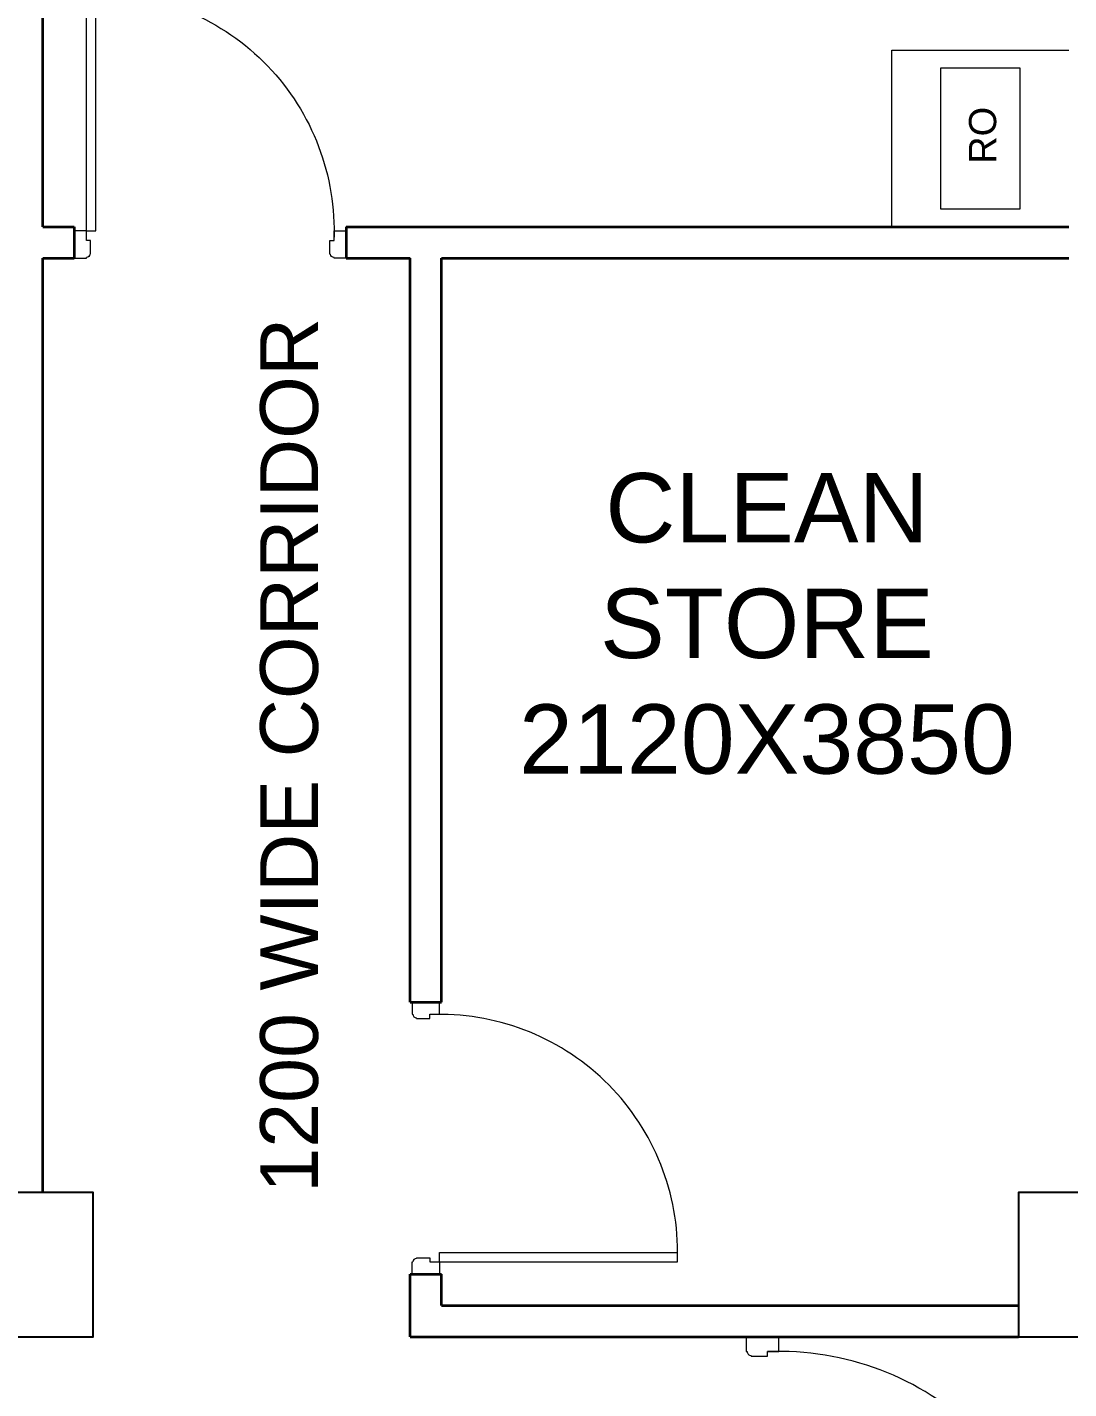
# Model space of a CAD drawing. Header units: millimetres. Extents: x 1448174 to 1599581, y -224422 to -106989.
# Drawn here: x 1476860 to 1480687, y -129055 to -124050 of the extents above; entities that cross this region are included whole.
import ezdxf
from ezdxf.enums import TextEntityAlignment as Align

# ---------------------------------------------------------------- set-up
doc = ezdxf.new("R2010")
doc.units = ezdxf.units.MM
doc.header["$LTSCALE"] = 600
doc.header["$MEASUREMENT"] = 0
for name, color, linetype in [('col', 5, 'Continuous'), ('fun-text', 250, 'Continuous'), ('TEXT', 253, 'Continuous')]:
    doc.layers.add(name, color=color, linetype=linetype)
for name, color, linetype, lineweight in [('DOOR', 144, 'Continuous', 13), ('furniture', 30, 'Continuous', 9), ('P-Wall', 1, 'Continuous', 35)]:
    doc.layers.add(name, color=color, linetype=linetype, lineweight=lineweight)
doc.styles.add('ARIAL', font='arial.ttf')

# ---------------------------------------------------------------- blocks, each defined once
blk = doc.blocks.new('A$C19B8274B')
at = {"layer": 'DOOR'}
blk.add_line((-45, 925), (-80, 925), dxfattribs=at)
at = {"layer": 'DOOR', "color": 8}
for p, q in [((-80, 50), (-80, 925)), ((-45, 50), (-45, 925)), ((-45, 50), (-80, 50)), ((-940, -35), (-942.5, -35)), ((-60, -35), (-57.5, -35)), ((-955, -50), (-955, -47.5)), ((-45, -50), (-45, -47.5))]:
    blk.add_line(p, q, dxfattribs=at)
for points in [[(-940, 15), (-955, 15), (-955, 50), (-1000, 50), (-1000, -50), (-955, -50)], [(-60, 15), (-45, 15), (-45, 50), (0, 50), (0, -50), (-45, -50)], [(-940, -35), (-940, 15)], [(-60, -35), (-60, 15)]]:
    blk.add_lwpolyline(points, dxfattribs=at)
for centre, radius, start, end in [((-80, 50), 875, 90, 182.2924), ((-955, -35), 12.5, 270, 0), ((-45, -35), 12.5, 180, 270)]:
    blk.add_arc(centre, radius, start, end, dxfattribs=at)

msp = doc.modelspace()

# ---------------------------------------------------------------- linework, layer by layer
at = {"layer": 'col'}
for points in [[(1476802.098, -128863.2516), (1477102.098, -128863.2516), (1477102.098, -128333.2516), (1476802.098, -128333.2516)], [(1480502.098, -128863.2516), (1480802.098, -128863.2516), (1480802.098, -128333.2516), (1480502.098, -128333.2516)]]:
    msp.add_lwpolyline(points, close=True, dxfattribs=at)
at = {"layer": 'furniture'}
for p, q in [((1480037.098, -124783.2516), (1480037.098, -124133.2516)), ((1480037.098, -124133.2516), (1480687.098, -124133.2516)), ((1480217.098, -124198.2516), (1480507.098, -124198.2516)), ((1480217.098, -124718.2516), (1480217.098, -124198.2516)), ((1480507.098, -124198.2516), (1480507.098, -124718.2516)), ((1480507.098, -124718.2516), (1480217.098, -124718.2516))]:
    msp.add_line(p, q, dxfattribs=at)
at = {"layer": 'P-Wall'}
for p, q in [((1476917.098, -124783.2516), (1476917.098, -122583.2516)), ((1476917.098, -124783.2516), (1477032.098, -124783.2516)), ((1478032.098, -124783.2516), (1480687.098, -124783.2516)), ((1476917.098, -124898.2516), (1477032.098, -124898.2516)), ((1476917.098, -128333.2516), (1476917.098, -124898.2516)), ((1478032.098, -124898.2516), (1478267.098, -124898.2516)), ((1478267.098, -127633.2516), (1478267.098, -124898.2516)), ((1478382.098, -124898.2516), (1480687.098, -124898.2516)), ((1478382.098, -127633.2516), (1478382.098, -124898.2516)), ((1478267.098, -128863.2516), (1478267.098, -128633.2516)), ((1478382.098, -128748.2516), (1478382.098, -128633.2516))]:
    msp.add_line(p, q, dxfattribs=at)
at = {"layer": 'P-Wall', "linetype": 'Continuous'}
for p, q in [((1477032.098, -124783.2516), (1477032.098, -124898.2516)), ((1478032.098, -124783.2516), (1478032.098, -124898.2516)), ((1478267.098, -127633.2516), (1478382.098, -127633.2516)), ((1478267.098, -128633.2516), (1478382.098, -128633.2516)), ((1478382.098, -128748.2516), (1480502.098, -128748.2516)), ((1478267.098, -128863.2516), (1480502.098, -128863.2516))]:
    msp.add_line(p, q, dxfattribs=at)

# ---------------------------------------------------------------- block references
at = {"layer": 'DOOR', "color": 18, "linetype": 'Continuous', "true_color": 0x000000, "xscale": -1}
msp.add_blockref('A$C19B8274B', (1477032.098, -124848.2516), dxfattribs=at)
at = {"layer": 'DOOR', "color": 18, "linetype": 'Continuous', "true_color": 0x000000, "rotation": 270}
msp.add_blockref('A$C19B8274B', (1478324.598, -128633.2516), dxfattribs=at)
at = {"layer": 'DOOR', "color": 18, "linetype": 'Continuous', "true_color": 0x000000, "xscale": 1.198816836718899, "yscale": 1.198816836718899, "zscale": 1.198816836718899, "rotation": 270}
msp.add_blockref('A$C19B8274B', (1479562.0389, -130062.0685), dxfattribs=at)

# ---------------------------------------------------------------- texts
at = {"layer": 'fun-text', "lineweight": -3, "insert": (1480320.4072, -124551.6076), "char_height": 100, "attachment_point": 1, "rotation": 90, "style": 'ARIAL'}
msp.add_mtext_dynamic_manual_height_columns('RO', width=1333.717393, gutter_width=1375, heights=[0], dxfattribs=at)
at = {"layer": 'TEXT', "color": 8, "style": 'ARIAL'}
msp.add_text('1200 WIDE CORRIDOR', height=212.5, rotation=90, dxfattribs=at).set_placement((1477991.8673, -126725.8432), align=Align.BOTTOM_CENTER)
at = {"layer": 'TEXT', "insert": (1479578.0636, -126242.8707), "char_height": 255, "width": 2063.03619, "attachment_point": 5, "style": 'ARIAL'}
msp.add_mtext('CLEAN STORE\\P2120X3850', dxfattribs=at)

doc.saveas('drawing.dxf')
